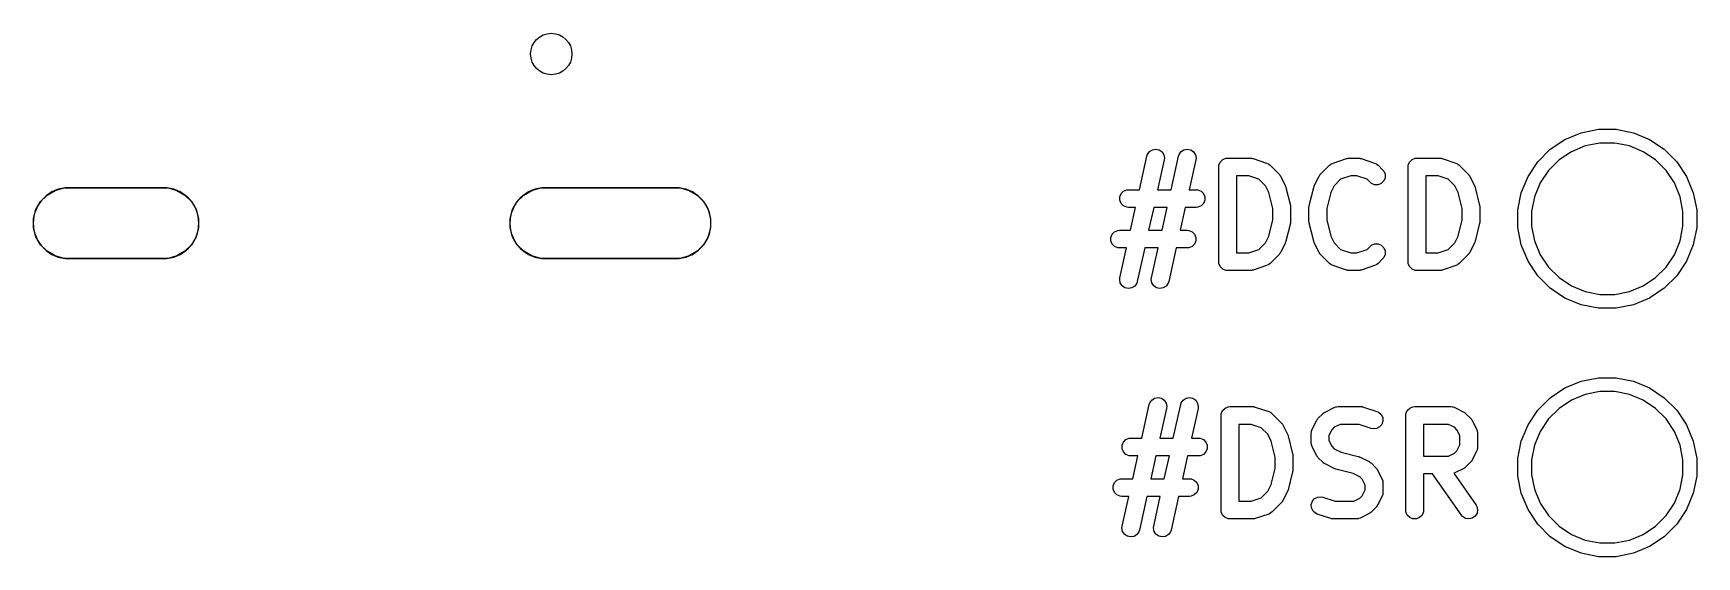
# Model space of a CAD drawing. Extents: x 5.43 to 6.48, y -4.55 to -3.35.
# Drawn here: x 5.429 to 5.983, y -4.231 to -4.056 of the extents above; entities that cross this region are included whole.
import ezdxf

# ---------------------------------------------------------------- set-up
doc = ezdxf.new("R2010")
doc.units = 0
doc.header["$MEASUREMENT"] = 0
doc.layers.add('BLACK', color=7, linetype='CONTINUOUS')

msp = doc.modelspace()

# ---------------------------------------------------------------- linework, layer by layer
at = {"layer": 'BLACK', "linetype": 'CONTINUOUS'}
for p, q in [((5.93377, -4.09498), (5.93865, -4.09172)), ((5.93865, -4.09172), (5.94407, -4.08948)), ((5.94407, -4.08948), (5.94982, -4.08833)), ((5.94982, -4.08833), (5.95569, -4.08833)), ((5.95569, -4.08833), (5.96144, -4.08948)), ((5.96144, -4.08948), (5.96686, -4.09172)), ((5.96686, -4.09172), (5.97174, -4.09498)), ((5.79703, -4.10842), (5.79952, -4.09724)), ((5.79952, -4.09724), (5.7997, -4.09669)), ((5.7997, -4.09669), (5.80036, -4.09574)), ((5.80036, -4.09574), (5.80133, -4.09513)), ((5.80133, -4.09513), (5.80247, -4.09493)), ((5.80247, -4.09493), (5.80359, -4.09518)), ((5.80359, -4.09518), (5.80453, -4.09584)), ((5.80453, -4.09584), (5.80515, -4.09681)), ((5.80515, -4.09681), (5.80535, -4.09794)), ((5.80753, -4.10842), (5.81002, -4.09724)), ((5.81002, -4.09724), (5.8102, -4.09669)), ((5.8102, -4.09669), (5.81086, -4.09574)), ((5.81086, -4.09574), (5.81183, -4.09513)), ((5.81183, -4.09513), (5.81296, -4.09493)), ((5.81296, -4.09493), (5.81409, -4.09518)), ((5.81409, -4.09518), (5.81503, -4.09584)), ((5.81503, -4.09584), (5.81565, -4.09681)), ((5.81565, -4.09681), (5.81585, -4.09794)), ((5.92963, -4.09913), (5.93377, -4.09498)), ((5.94082, -4.09578), (5.93669, -4.09854)), ((5.94541, -4.09388), (5.94082, -4.09578)), ((5.95027, -4.09291), (5.94541, -4.09388)), ((5.95524, -4.09291), (5.95027, -4.09291)), ((5.96011, -4.09388), (5.95524, -4.09291)), ((5.96469, -4.09578), (5.96011, -4.09388)), ((5.96882, -4.09854), (5.96469, -4.09578)), ((5.97174, -4.09498), (5.97589, -4.09913)), ((5.80528, -4.09852), (5.80308, -4.10842)), ((5.80535, -4.09794), (5.80528, -4.09852)), ((5.81578, -4.09852), (5.81358, -4.10842)), ((5.81585, -4.09794), (5.81578, -4.09852)), ((5.82344, -4.10088), (5.8235, -4.1003)), ((5.82344, -4.13237), (5.82344, -4.10088)), ((5.8235, -4.1003), (5.82394, -4.09924)), ((5.82394, -4.09924), (5.82476, -4.09842)), ((5.82476, -4.09842), (5.82582, -4.09798)), ((5.82582, -4.09798), (5.8264, -4.09793)), ((5.8264, -4.09793), (5.8339, -4.09793)), ((5.8339, -4.09793), (5.83419, -4.09795)), ((5.83419, -4.09795), (5.83427, -4.09795)), ((5.83427, -4.09795), (5.83437, -4.09797)), ((5.83437, -4.09797), (5.83447, -4.09798)), ((5.83447, -4.09798), (5.83454, -4.09801)), ((5.83454, -4.09801), (5.83483, -4.09808)), ((5.83483, -4.09808), (5.83933, -4.09958)), ((5.83933, -4.09958), (5.83986, -4.09981)), ((5.83986, -4.09981), (5.83994, -4.09988)), ((5.83994, -4.09988), (5.84004, -4.09992)), ((5.84004, -4.09992), (5.84048, -4.10029)), ((5.84048, -4.10029), (5.84348, -4.10329)), ((5.8573, -4.10329), (5.8603, -4.10029)), ((5.8603, -4.10029), (5.86075, -4.09992)), ((5.86075, -4.09992), (5.86085, -4.09988)), ((5.86085, -4.09988), (5.86093, -4.09981)), ((5.86093, -4.09981), (5.86146, -4.09958)), ((5.86146, -4.09958), (5.86596, -4.09808)), ((5.86596, -4.09808), (5.86624, -4.09801)), ((5.86624, -4.09801), (5.86632, -4.09798)), ((5.86632, -4.09798), (5.86642, -4.09797)), ((5.86642, -4.09797), (5.86652, -4.09795)), ((5.86652, -4.09795), (5.8666, -4.09795)), ((5.8666, -4.09795), (5.86689, -4.09793)), ((5.86689, -4.09793), (5.86989, -4.09793)), ((5.86989, -4.09793), (5.87018, -4.09795)), ((5.87018, -4.09795), (5.87026, -4.09795)), ((5.87026, -4.09795), (5.87036, -4.09797)), ((5.87036, -4.09797), (5.87047, -4.09798)), ((5.87047, -4.09798), (5.87054, -4.09801)), ((5.87054, -4.09801), (5.87082, -4.09808)), ((5.87082, -4.09808), (5.87532, -4.09958)), ((5.87532, -4.09958), (5.87585, -4.09981)), ((5.87585, -4.09981), (5.87593, -4.09988)), ((5.87593, -4.09988), (5.87603, -4.09992)), ((5.87603, -4.09992), (5.87648, -4.10029)), ((5.87648, -4.10029), (5.87798, -4.10179)), ((5.87798, -4.10179), (5.87835, -4.10224)), ((5.87835, -4.10224), (5.87879, -4.1033)), ((5.88644, -4.10088), (5.88649, -4.1003)), ((5.88644, -4.13237), (5.88644, -4.10088)), ((5.88649, -4.1003), (5.88693, -4.09924)), ((5.88693, -4.09924), (5.88775, -4.09842)), ((5.88775, -4.09842), (5.88881, -4.09798)), ((5.88881, -4.09798), (5.88939, -4.09793)), ((5.88939, -4.09793), (5.89689, -4.09793)), ((5.89689, -4.09793), (5.89718, -4.09795)), ((5.89718, -4.09795), (5.89726, -4.09795)), ((5.89726, -4.09795), (5.89736, -4.09797)), ((5.89736, -4.09797), (5.89746, -4.09798)), ((5.89746, -4.09798), (5.89754, -4.09801)), ((5.89754, -4.09801), (5.89782, -4.09808)), ((5.89782, -4.09808), (5.90232, -4.09958)), ((5.90232, -4.09958), (5.90285, -4.09981)), ((5.90285, -4.09981), (5.90293, -4.09988)), ((5.90293, -4.09988), (5.90303, -4.09992)), ((5.90303, -4.09992), (5.90348, -4.10029)), ((5.90348, -4.10029), (5.90647, -4.10329)), ((5.92637, -4.10401), (5.92963, -4.09913)), ((5.93318, -4.10205), (5.93043, -4.10618)), ((5.93669, -4.09854), (5.93318, -4.10205)), ((5.97233, -4.10205), (5.96882, -4.09854)), ((5.97509, -4.10618), (5.97233, -4.10205)), ((5.97589, -4.09913), (5.97914, -4.10401)), ((5.43341, -4.1102), (5.43608, -4.10865)), ((5.43608, -4.10865), (5.43906, -4.10786)), ((5.43906, -4.10786), (5.4406, -4.10776)), ((5.4406, -4.10776), (5.47209, -4.10776)), ((5.47209, -4.10776), (5.4406, -4.10776)), ((5.47209, -4.10776), (5.47364, -4.10786)), ((5.47364, -4.10786), (5.47661, -4.10865)), ((5.47661, -4.10865), (5.47928, -4.1102)), ((5.59207, -4.1102), (5.59474, -4.10865)), ((5.59474, -4.10865), (5.59772, -4.10786)), ((5.59772, -4.10786), (5.59926, -4.10776)), ((5.59926, -4.10776), (5.64257, -4.10776)), ((5.64257, -4.10776), (5.59926, -4.10776)), ((5.64257, -4.10776), (5.64411, -4.10786)), ((5.64411, -4.10786), (5.64709, -4.10865)), ((5.64709, -4.10865), (5.64976, -4.1102)), ((5.79176, -4.10892), (5.79282, -4.10848)), ((5.79282, -4.10848), (5.7934, -4.10842)), ((5.7934, -4.10842), (5.79703, -4.10842)), ((5.80308, -4.10842), (5.80753, -4.10842)), ((5.81358, -4.10842), (5.8159, -4.10842)), ((5.8159, -4.10842), (5.81647, -4.10848)), ((5.81647, -4.10848), (5.81754, -4.10892)), ((5.83342, -4.10383), (5.82935, -4.10383)), ((5.82935, -4.10383), (5.82935, -4.12942)), ((5.8368, -4.10496), (5.83342, -4.10383)), ((5.83897, -4.10713), (5.8368, -4.10496)), ((5.84011, -4.10941), (5.83897, -4.10713)), ((5.84348, -4.10329), (5.84367, -4.10352)), ((5.84367, -4.10352), (5.84373, -4.10357)), ((5.84373, -4.10357), (5.84378, -4.10366)), ((5.84378, -4.10366), (5.84385, -4.10374)), ((5.84385, -4.10374), (5.84388, -4.10381)), ((5.84388, -4.10381), (5.84404, -4.10406)), ((5.84404, -4.10406), (5.84554, -4.10706)), ((5.84554, -4.10706), (5.84555, -4.1071)), ((5.84555, -4.1071), (5.84556, -4.10712)), ((5.84556, -4.10712), (5.84565, -4.10736)), ((5.84565, -4.10736), (5.84574, -4.1076)), ((5.84574, -4.1076), (5.84574, -4.10762)), ((5.84574, -4.10762), (5.84576, -4.10766)), ((5.84576, -4.10766), (5.84726, -4.11366)), ((5.85353, -4.11366), (5.85503, -4.10766)), ((5.85503, -4.10766), (5.85504, -4.10762)), ((5.85504, -4.1076), (5.85514, -4.10736)), ((5.85504, -4.10762), (5.85504, -4.1076)), ((5.85514, -4.10736), (5.85522, -4.10712)), ((5.85522, -4.10712), (5.85524, -4.1071)), ((5.85524, -4.1071), (5.85525, -4.10706)), ((5.85525, -4.10706), (5.85675, -4.10406)), ((5.85675, -4.10406), (5.85691, -4.10381)), ((5.85691, -4.10381), (5.85694, -4.10374)), ((5.85694, -4.10374), (5.857, -4.10366)), ((5.857, -4.10366), (5.85706, -4.10357)), ((5.85706, -4.10357), (5.85712, -4.10352)), ((5.85712, -4.10352), (5.8573, -4.10329)), ((5.86182, -4.10713), (5.86068, -4.10941)), ((5.86399, -4.10496), (5.86182, -4.10713)), ((5.86737, -4.10383), (5.86399, -4.10496)), ((5.86941, -4.10383), (5.86737, -4.10383)), ((5.8728, -4.10496), (5.86941, -4.10383)), ((5.8738, -4.10597), (5.8728, -4.10496)), ((5.87425, -4.10633), (5.8738, -4.10597)), ((5.87531, -4.10677), (5.87425, -4.10633)), ((5.87647, -4.10677), (5.87531, -4.10677)), ((5.87753, -4.10633), (5.87647, -4.10677)), ((5.87835, -4.10552), (5.87753, -4.10633)), ((5.87879, -4.10445), (5.87835, -4.10552)), ((5.87879, -4.1033), (5.87879, -4.10445)), ((5.89641, -4.10383), (5.89234, -4.10383)), ((5.89234, -4.10383), (5.89234, -4.12942)), ((5.89979, -4.10496), (5.89641, -4.10383)), ((5.90196, -4.10713), (5.89979, -4.10496)), ((5.9031, -4.10941), (5.90196, -4.10713)), ((5.90647, -4.10329), (5.90666, -4.10352)), ((5.90666, -4.10352), (5.90672, -4.10357)), ((5.90672, -4.10357), (5.90678, -4.10366)), ((5.90678, -4.10366), (5.90684, -4.10374)), ((5.90684, -4.10374), (5.90687, -4.10381)), ((5.90687, -4.10381), (5.90703, -4.10406)), ((5.90703, -4.10406), (5.90853, -4.10706)), ((5.90853, -4.10706), (5.90854, -4.1071)), ((5.90854, -4.1071), (5.90856, -4.10712)), ((5.90856, -4.10712), (5.90864, -4.10736)), ((5.90864, -4.10736), (5.90873, -4.1076)), ((5.90873, -4.1076), (5.90874, -4.10762)), ((5.90874, -4.10762), (5.90875, -4.10766)), ((5.90875, -4.10766), (5.91025, -4.11366)), ((5.92412, -4.10942), (5.92637, -4.10401)), ((5.93043, -4.10618), (5.92853, -4.11076)), ((5.97698, -4.11076), (5.97509, -4.10618)), ((5.97914, -4.10401), (5.98139, -4.10942)), ((5.42969, -4.11505), (5.43123, -4.11238)), ((5.43123, -4.11238), (5.43341, -4.1102)), ((5.47928, -4.1102), (5.48146, -4.11238)), ((5.48146, -4.11238), (5.48301, -4.11505)), ((5.58835, -4.11505), (5.58989, -4.11238)), ((5.58989, -4.11238), (5.59207, -4.1102)), ((5.64976, -4.1102), (5.65194, -4.11238)), ((5.65194, -4.11238), (5.65348, -4.11505)), ((5.7905, -4.1108), (5.79095, -4.10974)), ((5.7905, -4.11195), (5.7905, -4.1108)), ((5.79095, -4.11302), (5.7905, -4.11195)), ((5.79095, -4.10974), (5.79176, -4.10892)), ((5.79176, -4.11383), (5.79095, -4.11302)), ((5.79282, -4.11427), (5.79176, -4.11383)), ((5.7934, -4.11433), (5.79282, -4.11427)), ((5.79572, -4.11433), (5.7934, -4.11433)), ((5.79403, -4.12192), (5.79572, -4.11433)), ((5.80177, -4.11433), (5.80008, -4.12192)), ((5.80622, -4.11433), (5.80177, -4.11433)), ((5.80453, -4.12192), (5.80622, -4.11433)), ((5.81227, -4.11433), (5.81058, -4.12192)), ((5.8159, -4.11433), (5.81227, -4.11433)), ((5.81647, -4.11427), (5.8159, -4.11433)), ((5.81754, -4.11383), (5.81647, -4.11427)), ((5.81754, -4.10892), (5.81835, -4.10974)), ((5.81835, -4.11302), (5.81754, -4.11383)), ((5.81835, -4.10974), (5.81879, -4.1108)), ((5.81879, -4.11195), (5.81835, -4.11302)), ((5.81879, -4.1108), (5.81879, -4.11195)), ((5.84144, -4.11474), (5.84011, -4.10941)), ((5.84726, -4.11366), (5.84727, -4.11376)), ((5.84727, -4.11376), (5.84729, -4.1138)), ((5.84729, -4.1138), (5.84731, -4.11402)), ((5.84731, -4.11402), (5.84734, -4.11423)), ((5.84734, -4.11423), (5.84734, -4.11428)), ((5.84734, -4.11428), (5.84735, -4.11438)), ((5.85344, -4.11423), (5.85348, -4.11402)), ((5.85345, -4.11428), (5.85344, -4.11423)), ((5.85344, -4.11438), (5.85345, -4.11428)), ((5.85348, -4.11402), (5.8535, -4.1138)), ((5.8535, -4.1138), (5.85351, -4.11376)), ((5.85351, -4.11376), (5.85353, -4.11366)), ((5.86068, -4.10941), (5.85935, -4.11474)), ((5.90443, -4.11474), (5.9031, -4.10941)), ((5.91025, -4.11366), (5.91027, -4.11376)), ((5.91027, -4.11376), (5.91028, -4.1138)), ((5.91028, -4.1138), (5.9103, -4.11402)), ((5.9103, -4.11402), (5.91034, -4.11423)), ((5.91034, -4.11423), (5.91033, -4.11428)), ((5.91033, -4.11428), (5.91034, -4.11438)), ((5.92298, -4.11518), (5.92412, -4.10942)), ((5.92853, -4.11076), (5.92756, -4.11563)), ((5.97795, -4.11563), (5.97698, -4.11076)), ((5.98139, -4.10942), (5.98253, -4.11518)), ((5.42889, -4.11803), (5.42969, -4.11505)), ((5.42889, -4.12111), (5.42889, -4.11803)), ((5.48301, -4.11505), (5.4838, -4.11803)), ((5.4838, -4.11803), (5.4838, -4.12111)), ((5.58755, -4.11803), (5.58835, -4.11505)), ((5.58755, -4.12111), (5.58755, -4.11803)), ((5.65348, -4.11505), (5.65428, -4.11803)), ((5.65428, -4.11803), (5.65428, -4.12111)), ((5.84011, -4.12384), (5.84144, -4.11851)), ((5.84144, -4.11851), (5.84144, -4.11474)), ((5.84726, -4.11959), (5.84576, -4.12559)), ((5.84727, -4.11949), (5.84726, -4.11959)), ((5.84729, -4.11945), (5.84727, -4.11949)), ((5.84731, -4.11923), (5.84729, -4.11945)), ((5.84734, -4.11902), (5.84731, -4.11923)), ((5.84735, -4.11888), (5.84734, -4.11898)), ((5.84734, -4.11898), (5.84734, -4.11902)), ((5.84735, -4.11438), (5.84735, -4.11888)), ((5.85344, -4.11888), (5.85344, -4.11438)), ((5.85345, -4.11898), (5.85344, -4.11888)), ((5.85344, -4.11902), (5.85345, -4.11898)), ((5.85348, -4.11923), (5.85344, -4.11902)), ((5.8535, -4.11945), (5.85348, -4.11923)), ((5.85351, -4.11949), (5.8535, -4.11945)), ((5.85353, -4.11959), (5.85351, -4.11949)), ((5.85503, -4.12559), (5.85353, -4.11959)), ((5.85935, -4.11474), (5.85935, -4.11851)), ((5.85935, -4.11851), (5.86068, -4.12384)), ((5.9031, -4.12384), (5.90443, -4.11851)), ((5.90443, -4.11851), (5.90443, -4.11474)), ((5.91025, -4.11959), (5.90875, -4.12559)), ((5.91027, -4.11949), (5.91025, -4.11959)), ((5.91028, -4.11945), (5.91027, -4.11949)), ((5.9103, -4.11923), (5.91028, -4.11945)), ((5.91034, -4.11902), (5.9103, -4.11923)), ((5.91034, -4.11888), (5.91033, -4.11898)), ((5.91033, -4.11898), (5.91034, -4.11902)), ((5.91034, -4.11438), (5.91034, -4.11888)), ((5.92298, -4.11563), (5.92298, -4.11518)), ((5.92298, -4.12104), (5.92298, -4.11563)), ((5.92756, -4.11563), (5.92756, -4.12059)), ((5.97795, -4.12059), (5.97795, -4.11563)), ((5.98253, -4.11518), (5.98253, -4.12104)), ((5.42969, -4.12409), (5.42889, -4.12111)), ((5.43123, -4.12676), (5.42969, -4.12409)), ((5.48301, -4.12409), (5.48146, -4.12676)), ((5.4838, -4.12111), (5.48301, -4.12409)), ((5.58835, -4.12409), (5.58755, -4.12111)), ((5.58989, -4.12676), (5.58835, -4.12409)), ((5.65348, -4.12409), (5.65194, -4.12676)), ((5.65428, -4.12111), (5.65348, -4.12409)), ((5.78751, -4.1243), (5.78795, -4.12323)), ((5.78751, -4.12545), (5.78751, -4.1243)), ((5.78795, -4.12323), (5.78876, -4.12242)), ((5.78876, -4.12242), (5.78983, -4.12198)), ((5.78983, -4.12198), (5.7904, -4.12192)), ((5.7904, -4.12192), (5.79403, -4.12192)), ((5.80008, -4.12192), (5.80453, -4.12192)), ((5.81058, -4.12192), (5.8129, -4.12192)), ((5.8129, -4.12192), (5.81347, -4.12198)), ((5.81347, -4.12198), (5.81454, -4.12242)), ((5.81454, -4.12242), (5.81535, -4.12323)), ((5.81535, -4.12323), (5.81579, -4.1243)), ((5.81579, -4.1243), (5.81579, -4.12545)), ((5.83897, -4.12613), (5.84011, -4.12384)), ((5.86068, -4.12384), (5.86182, -4.12613)), ((5.90196, -4.12613), (5.9031, -4.12384)), ((5.92412, -4.1268), (5.92298, -4.12104)), ((5.92756, -4.12059), (5.92853, -4.12546)), ((5.97698, -4.12546), (5.97795, -4.12059)), ((5.98253, -4.12104), (5.98139, -4.1268)), ((5.43341, -4.12894), (5.43123, -4.12676)), ((5.43608, -4.13048), (5.43341, -4.12894)), ((5.43906, -4.13128), (5.43608, -4.13048)), ((5.47661, -4.13048), (5.47364, -4.13128)), ((5.47928, -4.12894), (5.47661, -4.13048)), ((5.48146, -4.12676), (5.47928, -4.12894)), ((5.59207, -4.12894), (5.58989, -4.12676)), ((5.59474, -4.13048), (5.59207, -4.12894)), ((5.59772, -4.13128), (5.59474, -4.13048)), ((5.64709, -4.13048), (5.64411, -4.13128)), ((5.64976, -4.12894), (5.64709, -4.13048)), ((5.65194, -4.12676), (5.64976, -4.12894)), ((5.78795, -4.12652), (5.78751, -4.12545)), ((5.78876, -4.12733), (5.78795, -4.12652)), ((5.78983, -4.12777), (5.78876, -4.12733)), ((5.7904, -4.12783), (5.78983, -4.12777)), ((5.79272, -4.12783), (5.7904, -4.12783)), ((5.79052, -4.13773), (5.79272, -4.12783)), ((5.79877, -4.12783), (5.79628, -4.13901)), ((5.80322, -4.12783), (5.79877, -4.12783)), ((5.80102, -4.13773), (5.80322, -4.12783)), ((5.80927, -4.12783), (5.80678, -4.13901)), ((5.8129, -4.12783), (5.80927, -4.12783)), ((5.81347, -4.12777), (5.8129, -4.12783)), ((5.81454, -4.12733), (5.81347, -4.12777)), ((5.81535, -4.12652), (5.81454, -4.12733)), ((5.81579, -4.12545), (5.81535, -4.12652)), ((5.82935, -4.12942), (5.83342, -4.12942)), ((5.83342, -4.12942), (5.8368, -4.12829)), ((5.8368, -4.12829), (5.83897, -4.12613)), ((5.84348, -4.12996), (5.84048, -4.13296)), ((5.84367, -4.12974), (5.84348, -4.12996)), ((5.84373, -4.12968), (5.84367, -4.12974)), ((5.84378, -4.1296), (5.84373, -4.12968)), ((5.84385, -4.12951), (5.84378, -4.1296)), ((5.84388, -4.12944), (5.84385, -4.12951)), ((5.84404, -4.12919), (5.84388, -4.12944)), ((5.84554, -4.1262), (5.84404, -4.12919)), ((5.84555, -4.12615), (5.84554, -4.1262)), ((5.84556, -4.12614), (5.84555, -4.12615)), ((5.84565, -4.12589), (5.84556, -4.12614)), ((5.84574, -4.12565), (5.84565, -4.12589)), ((5.84576, -4.12559), (5.84574, -4.12563)), ((5.84574, -4.12563), (5.84574, -4.12565)), ((5.85504, -4.12563), (5.85503, -4.12559)), ((5.85504, -4.12565), (5.85504, -4.12563)), ((5.85514, -4.12589), (5.85504, -4.12565)), ((5.85522, -4.12614), (5.85514, -4.12589)), ((5.85524, -4.12615), (5.85522, -4.12614)), ((5.85525, -4.1262), (5.85524, -4.12615)), ((5.85675, -4.12919), (5.85525, -4.1262)), ((5.85691, -4.12944), (5.85675, -4.12919)), ((5.85694, -4.12951), (5.85691, -4.12944)), ((5.857, -4.1296), (5.85694, -4.12951)), ((5.85706, -4.12968), (5.857, -4.1296)), ((5.85712, -4.12974), (5.85706, -4.12968)), ((5.8573, -4.12996), (5.85712, -4.12974)), ((5.8603, -4.13296), (5.8573, -4.12996)), ((5.86182, -4.12613), (5.86399, -4.12829)), ((5.86399, -4.12829), (5.86737, -4.12942)), ((5.86737, -4.12942), (5.86941, -4.12942)), ((5.86941, -4.12942), (5.8728, -4.12829)), ((5.8728, -4.12829), (5.8738, -4.12729)), ((5.8738, -4.12729), (5.87425, -4.12692)), ((5.87425, -4.12692), (5.87531, -4.12648)), ((5.87531, -4.12648), (5.87647, -4.12648)), ((5.87647, -4.12648), (5.87753, -4.12692)), ((5.87753, -4.12692), (5.87835, -4.12773)), ((5.87835, -4.12773), (5.87879, -4.1288)), ((5.87879, -4.12995), (5.87835, -4.13101)), ((5.87879, -4.1288), (5.87879, -4.12995)), ((5.89234, -4.12942), (5.89641, -4.12942)), ((5.89641, -4.12942), (5.89979, -4.12829)), ((5.89979, -4.12829), (5.90196, -4.12613)), ((5.90647, -4.12996), (5.90348, -4.13296)), ((5.90666, -4.12974), (5.90647, -4.12996)), ((5.90672, -4.12968), (5.90666, -4.12974)), ((5.90678, -4.1296), (5.90672, -4.12968)), ((5.90684, -4.12951), (5.90678, -4.1296)), ((5.90687, -4.12944), (5.90684, -4.12951)), ((5.90703, -4.12919), (5.90687, -4.12944)), ((5.90853, -4.1262), (5.90703, -4.12919)), ((5.90854, -4.12615), (5.90853, -4.1262)), ((5.90856, -4.12614), (5.90854, -4.12615)), ((5.90864, -4.12589), (5.90856, -4.12614)), ((5.90873, -4.12565), (5.90864, -4.12589)), ((5.90874, -4.12563), (5.90873, -4.12565)), ((5.90875, -4.12559), (5.90874, -4.12563)), ((5.92637, -4.13222), (5.92412, -4.1268)), ((5.92853, -4.12546), (5.93043, -4.13005)), ((5.93043, -4.13005), (5.93318, -4.13417)), ((5.97233, -4.13417), (5.97509, -4.13005)), ((5.97509, -4.13005), (5.97698, -4.12546)), ((5.98139, -4.1268), (5.97914, -4.13222)), ((5.4406, -4.13138), (5.43906, -4.13128)), ((5.47209, -4.13138), (5.4406, -4.13138)), ((5.4406, -4.13138), (5.47209, -4.13138)), ((5.47364, -4.13128), (5.47209, -4.13138)), ((5.59926, -4.13138), (5.59772, -4.13128)), ((5.64257, -4.13138), (5.59926, -4.13138)), ((5.59926, -4.13138), (5.64257, -4.13138)), ((5.64411, -4.13128), (5.64257, -4.13138)), ((5.8235, -4.13295), (5.82344, -4.13237)), ((5.82394, -4.13401), (5.8235, -4.13295)), ((5.82476, -4.13483), (5.82394, -4.13401)), ((5.82582, -4.13527), (5.82476, -4.13483)), ((5.8264, -4.13533), (5.82582, -4.13527)), ((5.8339, -4.13533), (5.8264, -4.13533)), ((5.83419, -4.1353), (5.8339, -4.13533)), ((5.83427, -4.1353), (5.83419, -4.1353)), ((5.83437, -4.13528), (5.83427, -4.1353)), ((5.83447, -4.13527), (5.83437, -4.13528)), ((5.83454, -4.13524), (5.83447, -4.13527)), ((5.83483, -4.13518), (5.83454, -4.13524)), ((5.83933, -4.13368), (5.83483, -4.13518)), ((5.83986, -4.13344), (5.83933, -4.13368)), ((5.83994, -4.13337), (5.83986, -4.13344)), ((5.84004, -4.13333), (5.83994, -4.13337)), ((5.84048, -4.13296), (5.84004, -4.13333)), ((5.86075, -4.13333), (5.8603, -4.13296)), ((5.86085, -4.13337), (5.86075, -4.13333)), ((5.86093, -4.13344), (5.86085, -4.13337)), ((5.86146, -4.13368), (5.86093, -4.13344)), ((5.86596, -4.13518), (5.86146, -4.13368)), ((5.86624, -4.13524), (5.86596, -4.13518)), ((5.86632, -4.13527), (5.86624, -4.13524)), ((5.86642, -4.13528), (5.86632, -4.13527)), ((5.86652, -4.1353), (5.86642, -4.13528)), ((5.8666, -4.1353), (5.86652, -4.1353)), ((5.86689, -4.13533), (5.8666, -4.1353)), ((5.86989, -4.13533), (5.86689, -4.13533)), ((5.87018, -4.1353), (5.86989, -4.13533)), ((5.87026, -4.1353), (5.87018, -4.1353)), ((5.87036, -4.13528), (5.87026, -4.1353)), ((5.87047, -4.13527), (5.87036, -4.13528)), ((5.87054, -4.13524), (5.87047, -4.13527)), ((5.87082, -4.13518), (5.87054, -4.13524)), ((5.87532, -4.13368), (5.87082, -4.13518)), ((5.87585, -4.13344), (5.87532, -4.13368)), ((5.87593, -4.13337), (5.87585, -4.13344)), ((5.87603, -4.13333), (5.87593, -4.13337)), ((5.87648, -4.13296), (5.87603, -4.13333)), ((5.87798, -4.13146), (5.87648, -4.13296)), ((5.87835, -4.13101), (5.87798, -4.13146)), ((5.88649, -4.13295), (5.88644, -4.13237)), ((5.88693, -4.13401), (5.88649, -4.13295)), ((5.88775, -4.13483), (5.88693, -4.13401)), ((5.88881, -4.13527), (5.88775, -4.13483)), ((5.88939, -4.13533), (5.88881, -4.13527)), ((5.89689, -4.13533), (5.88939, -4.13533)), ((5.89718, -4.1353), (5.89689, -4.13533)), ((5.89726, -4.1353), (5.89718, -4.1353)), ((5.89736, -4.13528), (5.89726, -4.1353)), ((5.89746, -4.13527), (5.89736, -4.13528)), ((5.89754, -4.13524), (5.89746, -4.13527)), ((5.89782, -4.13518), (5.89754, -4.13524)), ((5.90232, -4.13368), (5.89782, -4.13518)), ((5.90285, -4.13344), (5.90232, -4.13368)), ((5.90293, -4.13337), (5.90285, -4.13344)), ((5.90303, -4.13333), (5.90293, -4.13337)), ((5.90348, -4.13296), (5.90303, -4.13333)), ((5.92963, -4.13709), (5.92637, -4.13222)), ((5.93318, -4.13417), (5.93669, -4.13768)), ((5.96882, -4.13768), (5.97233, -4.13417)), ((5.97914, -4.13222), (5.97589, -4.13709)), ((5.79045, -4.13831), (5.79052, -4.13773)), ((5.79065, -4.13944), (5.79045, -4.13831)), ((5.79127, -4.14041), (5.79065, -4.13944)), ((5.79221, -4.14108), (5.79127, -4.14041)), ((5.79333, -4.14133), (5.79221, -4.14108)), ((5.79447, -4.14113), (5.79333, -4.14133)), ((5.79544, -4.14051), (5.79447, -4.14113)), ((5.7961, -4.13956), (5.79544, -4.14051)), ((5.79628, -4.13901), (5.7961, -4.13956)), ((5.80095, -4.13831), (5.80102, -4.13773)), ((5.80115, -4.13944), (5.80095, -4.13831)), ((5.80177, -4.14041), (5.80115, -4.13944)), ((5.80271, -4.14108), (5.80177, -4.14041)), ((5.80383, -4.14133), (5.80271, -4.14108)), ((5.80497, -4.14113), (5.80383, -4.14133)), ((5.80594, -4.14051), (5.80497, -4.14113)), ((5.8066, -4.13956), (5.80594, -4.14051)), ((5.80678, -4.13901), (5.8066, -4.13956)), ((5.93377, -4.14124), (5.92963, -4.13709)), ((5.93865, -4.1445), (5.93377, -4.14124)), ((5.93669, -4.13768), (5.94082, -4.14044)), ((5.94082, -4.14044), (5.94541, -4.14234)), ((5.96011, -4.14234), (5.96469, -4.14044)), ((5.96469, -4.14044), (5.96882, -4.13768)), ((5.97174, -4.14124), (5.96686, -4.1445)), ((5.97589, -4.13709), (5.97174, -4.14124)), ((5.94407, -4.14674), (5.93865, -4.1445)), ((5.94982, -4.14789), (5.94407, -4.14674)), ((5.94541, -4.14234), (5.95027, -4.14331)), ((5.95027, -4.14331), (5.95524, -4.14331)), ((5.95524, -4.14331), (5.96011, -4.14234)), ((5.96144, -4.14674), (5.95569, -4.14789)), ((5.96686, -4.1445), (5.96144, -4.14674)), ((5.95569, -4.14789), (5.94982, -4.14789)), ((5.93377, -4.17766), (5.93865, -4.1744)), ((5.93865, -4.1744), (5.94407, -4.17215)), ((5.94407, -4.17215), (5.94982, -4.17101)), ((5.94982, -4.17101), (5.95569, -4.17101)), ((5.95569, -4.17101), (5.96144, -4.17215)), ((5.96144, -4.17215), (5.96686, -4.1744)), ((5.96686, -4.1744), (5.97174, -4.17766)), ((5.79778, -4.1911), (5.80027, -4.17991)), ((5.80027, -4.17991), (5.80045, -4.17936)), ((5.80045, -4.17936), (5.80111, -4.17842)), ((5.80111, -4.17842), (5.80208, -4.1778)), ((5.80208, -4.1778), (5.80322, -4.1776)), ((5.80322, -4.1776), (5.80434, -4.17785)), ((5.80434, -4.17785), (5.80528, -4.17851)), ((5.80528, -4.17851), (5.8059, -4.17949)), ((5.8059, -4.17949), (5.8061, -4.18062)), ((5.8061, -4.18062), (5.80603, -4.1812)), ((5.80828, -4.1911), (5.81077, -4.17991)), ((5.81077, -4.17991), (5.81095, -4.17936)), ((5.81095, -4.17936), (5.81161, -4.17842)), ((5.81161, -4.17842), (5.81258, -4.1778)), ((5.81258, -4.1778), (5.81371, -4.1776)), ((5.81371, -4.1776), (5.81484, -4.17785)), ((5.81484, -4.17785), (5.81578, -4.17851)), ((5.81578, -4.17851), (5.8164, -4.17949)), ((5.8164, -4.17949), (5.8166, -4.18062)), ((5.8166, -4.18062), (5.81653, -4.1812)), ((5.82551, -4.1811), (5.82657, -4.18066)), ((5.82657, -4.18066), (5.82715, -4.1806)), ((5.82715, -4.1806), (5.83465, -4.1806)), ((5.83465, -4.1806), (5.83494, -4.18063)), ((5.83494, -4.18063), (5.83501, -4.18063)), ((5.83501, -4.18063), (5.83512, -4.18065)), ((5.83512, -4.18065), (5.83522, -4.18066)), ((5.83522, -4.18066), (5.83529, -4.18069)), ((5.83529, -4.18069), (5.83558, -4.18075)), ((5.83558, -4.18075), (5.84008, -4.18225)), ((5.86182, -4.18091), (5.86236, -4.18071)), ((5.86236, -4.18071), (5.86247, -4.1807)), ((5.86247, -4.1807), (5.86257, -4.18066)), ((5.86257, -4.18066), (5.86314, -4.1806)), ((5.86314, -4.1806), (5.87064, -4.1806)), ((5.87064, -4.1806), (5.87093, -4.18063)), ((5.87093, -4.18063), (5.87101, -4.18063)), ((5.87101, -4.18063), (5.87111, -4.18065)), ((5.87111, -4.18065), (5.87122, -4.18066)), ((5.87122, -4.18066), (5.87129, -4.18069)), ((5.87129, -4.18069), (5.87157, -4.18075)), ((5.87157, -4.18075), (5.87607, -4.18225)), ((5.887, -4.1811), (5.88806, -4.18066)), ((5.88806, -4.18066), (5.88864, -4.1806)), ((5.88864, -4.1806), (5.90064, -4.1806)), ((5.90064, -4.1806), (5.90121, -4.18066)), ((5.90121, -4.18066), (5.90131, -4.1807)), ((5.90131, -4.1807), (5.90142, -4.18071)), ((5.90142, -4.18071), (5.90196, -4.18091)), ((5.92963, -4.18181), (5.93377, -4.17766)), ((5.94082, -4.17846), (5.93669, -4.18122)), ((5.94541, -4.17656), (5.94082, -4.17846)), ((5.95027, -4.17559), (5.94541, -4.17656)), ((5.95524, -4.17559), (5.95027, -4.17559)), ((5.96011, -4.17656), (5.95524, -4.17559)), ((5.96469, -4.17846), (5.96011, -4.17656)), ((5.96882, -4.18122), (5.96469, -4.17846)), ((5.97174, -4.17766), (5.97589, -4.18181)), ((5.80603, -4.1812), (5.80383, -4.1911)), ((5.81653, -4.1812), (5.81433, -4.1911)), ((5.82419, -4.18355), (5.82425, -4.18298)), ((5.82419, -4.21505), (5.82419, -4.18355)), ((5.82425, -4.18298), (5.82469, -4.18191)), ((5.82469, -4.18191), (5.82551, -4.1811)), ((5.84008, -4.18225), (5.84061, -4.18249)), ((5.84061, -4.18249), (5.84069, -4.18256)), ((5.84069, -4.18256), (5.84079, -4.1826)), ((5.84079, -4.1826), (5.84123, -4.18297)), ((5.84123, -4.18297), (5.84423, -4.18597)), ((5.84423, -4.18597), (5.84442, -4.18619)), ((5.84442, -4.18619), (5.84448, -4.18624)), ((5.84448, -4.18624), (5.84453, -4.18633)), ((5.8545, -4.18823), (5.856, -4.18523)), ((5.856, -4.18523), (5.85616, -4.18499)), ((5.85616, -4.18499), (5.85619, -4.18491)), ((5.85619, -4.18491), (5.85625, -4.18483)), ((5.85625, -4.18483), (5.85631, -4.18474)), ((5.85631, -4.18474), (5.85637, -4.18469)), ((5.85637, -4.18469), (5.85655, -4.18447)), ((5.85655, -4.18447), (5.85805, -4.18297)), ((5.85805, -4.18297), (5.85828, -4.18278)), ((5.85828, -4.18278), (5.85833, -4.18272)), ((5.85833, -4.18272), (5.85842, -4.18267)), ((5.85842, -4.18267), (5.8585, -4.1826)), ((5.8585, -4.1826), (5.85857, -4.18257)), ((5.85857, -4.18257), (5.85882, -4.18241)), ((5.85882, -4.18241), (5.86182, -4.18091)), ((5.87607, -4.18225), (5.8766, -4.18249)), ((5.8766, -4.18249), (5.87747, -4.18324)), ((5.87747, -4.18324), (5.87799, -4.18427)), ((5.87807, -4.18542), (5.87771, -4.18652)), ((5.87799, -4.18427), (5.87807, -4.18542)), ((5.88569, -4.18355), (5.88574, -4.18298)), ((5.88569, -4.21505), (5.88569, -4.18355)), ((5.88574, -4.18298), (5.88618, -4.18191)), ((5.88618, -4.18191), (5.887, -4.1811)), ((5.90196, -4.18091), (5.90496, -4.18241)), ((5.90496, -4.18241), (5.90521, -4.18257)), ((5.90521, -4.18257), (5.90528, -4.1826)), ((5.90528, -4.1826), (5.90536, -4.18267)), ((5.90536, -4.18267), (5.90545, -4.18272)), ((5.90545, -4.18272), (5.9055, -4.18278)), ((5.9055, -4.18278), (5.90572, -4.18297)), ((5.90572, -4.18297), (5.90722, -4.18447)), ((5.90722, -4.18447), (5.90741, -4.18469)), ((5.90741, -4.18469), (5.90747, -4.18474)), ((5.90747, -4.18474), (5.90753, -4.18483)), ((5.90753, -4.18483), (5.90759, -4.18491)), ((5.90759, -4.18491), (5.90762, -4.18499)), ((5.90762, -4.18499), (5.90778, -4.18523)), ((5.90778, -4.18523), (5.90928, -4.18823)), ((5.92637, -4.18668), (5.92963, -4.18181)), ((5.93318, -4.18473), (5.93043, -4.18885)), ((5.93669, -4.18122), (5.93318, -4.18473)), ((5.97233, -4.18473), (5.96882, -4.18122)), ((5.97509, -4.18885), (5.97233, -4.18473)), ((5.97589, -4.18181), (5.97914, -4.18668)), ((5.7917, -4.19241), (5.79251, -4.1916)), ((5.79251, -4.1916), (5.79357, -4.19116)), ((5.79357, -4.19116), (5.79415, -4.1911)), ((5.79415, -4.1911), (5.79778, -4.1911)), ((5.80383, -4.1911), (5.80828, -4.1911)), ((5.81433, -4.1911), (5.81665, -4.1911)), ((5.81665, -4.1911), (5.81722, -4.19116)), ((5.81722, -4.19116), (5.81829, -4.1916)), ((5.81829, -4.1916), (5.8191, -4.19241)), ((5.83417, -4.18651), (5.8301, -4.18651)), ((5.8301, -4.18651), (5.8301, -4.2121)), ((5.83755, -4.18764), (5.83417, -4.18651)), ((5.83972, -4.1898), (5.83755, -4.18764)), ((5.84086, -4.19208), (5.83972, -4.1898)), ((5.84453, -4.18633), (5.8446, -4.18641)), ((5.8446, -4.18641), (5.84463, -4.18649)), ((5.84463, -4.18649), (5.84479, -4.18673)), ((5.84479, -4.18673), (5.84629, -4.18973)), ((5.84629, -4.18973), (5.8463, -4.18978)), ((5.8463, -4.18978), (5.84631, -4.18979)), ((5.84631, -4.18979), (5.8464, -4.19003)), ((5.8464, -4.19003), (5.84649, -4.19027)), ((5.84649, -4.19027), (5.84649, -4.1903)), ((5.84649, -4.1903), (5.84651, -4.19034)), ((5.84651, -4.19034), (5.84801, -4.19634)), ((5.85419, -4.18955), (5.85425, -4.18898)), ((5.85419, -4.19255), (5.85419, -4.18955)), ((5.85425, -4.18898), (5.85429, -4.18888)), ((5.85429, -4.18877), (5.8545, -4.18823)), ((5.85429, -4.18888), (5.85429, -4.18877)), ((5.86107, -4.1883), (5.8601, -4.19025)), ((5.8601, -4.19025), (5.8601, -4.19186)), ((5.86189, -4.18748), (5.86107, -4.1883)), ((5.86384, -4.18651), (5.86189, -4.18748)), ((5.87016, -4.18651), (5.86384, -4.18651)), ((5.87421, -4.18786), (5.87016, -4.18651)), ((5.87477, -4.18798), (5.87421, -4.18786)), ((5.87592, -4.1879), (5.87477, -4.18798)), ((5.87695, -4.18739), (5.87592, -4.1879)), ((5.87771, -4.18652), (5.87695, -4.18739)), ((5.89994, -4.18651), (5.89159, -4.18651)), ((5.89159, -4.18651), (5.89159, -4.1971)), ((5.90189, -4.18748), (5.89994, -4.18651)), ((5.90271, -4.1883), (5.90189, -4.18748)), ((5.90368, -4.19025), (5.90271, -4.1883)), ((5.90368, -4.19336), (5.90368, -4.19025)), ((5.90928, -4.18823), (5.90948, -4.18877)), ((5.90948, -4.18877), (5.90949, -4.18888)), ((5.90949, -4.18888), (5.90953, -4.18898)), ((5.90953, -4.18898), (5.90959, -4.18955)), ((5.90959, -4.18955), (5.90959, -4.19405)), ((5.92412, -4.1921), (5.92637, -4.18668)), ((5.93043, -4.18885), (5.92853, -4.19344)), ((5.97698, -4.19344), (5.97509, -4.18885)), ((5.97914, -4.18668), (5.98139, -4.1921)), ((5.79125, -4.19348), (5.7917, -4.19241)), ((5.79125, -4.19463), (5.79125, -4.19348)), ((5.7917, -4.19569), (5.79125, -4.19463)), ((5.79251, -4.19651), (5.7917, -4.19569)), ((5.79357, -4.19695), (5.79251, -4.19651)), ((5.79415, -4.19701), (5.79357, -4.19695)), ((5.79647, -4.19701), (5.79415, -4.19701)), ((5.79478, -4.2046), (5.79647, -4.19701)), ((5.80252, -4.19701), (5.80083, -4.2046)), ((5.80697, -4.19701), (5.80252, -4.19701)), ((5.80528, -4.2046), (5.80697, -4.19701)), ((5.81302, -4.19701), (5.81133, -4.2046)), ((5.81665, -4.19701), (5.81302, -4.19701)), ((5.81722, -4.19695), (5.81665, -4.19701)), ((5.81829, -4.19651), (5.81722, -4.19695)), ((5.8191, -4.19569), (5.81829, -4.19651)), ((5.8191, -4.19241), (5.81954, -4.19348)), ((5.81954, -4.19463), (5.8191, -4.19569)), ((5.81954, -4.19348), (5.81954, -4.19463)), ((5.84219, -4.19742), (5.84086, -4.19208)), ((5.84801, -4.19634), (5.84802, -4.19644)), ((5.84802, -4.19644), (5.84804, -4.19648)), ((5.84804, -4.19648), (5.84806, -4.19669)), ((5.84806, -4.19669), (5.84809, -4.19691)), ((5.84809, -4.19691), (5.84809, -4.19695)), ((5.84809, -4.19695), (5.8481, -4.19705)), ((5.8481, -4.19705), (5.8481, -4.20155)), ((5.85425, -4.19313), (5.85419, -4.19255)), ((5.85429, -4.19323), (5.85425, -4.19313)), ((5.85429, -4.19333), (5.85429, -4.19323)), ((5.8545, -4.19387), (5.85429, -4.19333)), ((5.856, -4.19687), (5.8545, -4.19387)), ((5.85616, -4.19712), (5.856, -4.19687)), ((5.85619, -4.19719), (5.85616, -4.19712)), ((5.85625, -4.19728), (5.85619, -4.19719)), ((5.85631, -4.19736), (5.85625, -4.19728)), ((5.85637, -4.19741), (5.85631, -4.19736)), ((5.8601, -4.19186), (5.86107, -4.1938)), ((5.86107, -4.1938), (5.86189, -4.19463)), ((5.86189, -4.19463), (5.86417, -4.19577)), ((5.86417, -4.19577), (5.86986, -4.19719)), ((5.86986, -4.19719), (5.8699, -4.1972)), ((5.8699, -4.1972), (5.86992, -4.1972)), ((5.86992, -4.1972), (5.87016, -4.1973)), ((5.87016, -4.1973), (5.8704, -4.19738)), ((5.8704, -4.19738), (5.87042, -4.1974)), ((5.89159, -4.1971), (5.89994, -4.1971)), ((5.89994, -4.1971), (5.90189, -4.19613)), ((5.90189, -4.19613), (5.90271, -4.1953)), ((5.90271, -4.1953), (5.90368, -4.19336)), ((5.90928, -4.19537), (5.90778, -4.19837)), ((5.90948, -4.19483), (5.90928, -4.19537)), ((5.90949, -4.19473), (5.90948, -4.19483)), ((5.90953, -4.19463), (5.90949, -4.19473)), ((5.90959, -4.19405), (5.90953, -4.19463)), ((5.92298, -4.19785), (5.92412, -4.1921)), ((5.92853, -4.19344), (5.92756, -4.19831)), ((5.97795, -4.19831), (5.97698, -4.19344)), ((5.98139, -4.1921), (5.98253, -4.19785)), ((5.84086, -4.20652), (5.84219, -4.20119)), ((5.84219, -4.20119), (5.84219, -4.19742)), ((5.84801, -4.20227), (5.84651, -4.20827)), ((5.84802, -4.20217), (5.84801, -4.20227)), ((5.84804, -4.20213), (5.84802, -4.20217)), ((5.84806, -4.20191), (5.84804, -4.20213)), ((5.84809, -4.2017), (5.84806, -4.20191)), ((5.8481, -4.20155), (5.84809, -4.20165)), ((5.84809, -4.20165), (5.84809, -4.2017)), ((5.85655, -4.19764), (5.85637, -4.19741)), ((5.85805, -4.19914), (5.85655, -4.19764)), ((5.85828, -4.19933), (5.85805, -4.19914)), ((5.85833, -4.19939), (5.85828, -4.19933)), ((5.85842, -4.19944), (5.85833, -4.19939)), ((5.8585, -4.19951), (5.85842, -4.19944)), ((5.85857, -4.19954), (5.8585, -4.19951)), ((5.85882, -4.19969), (5.85857, -4.19954)), ((5.86182, -4.20119), (5.85882, -4.19969)), ((5.86186, -4.20121), (5.86182, -4.20119)), ((5.86188, -4.20122), (5.86186, -4.20121)), ((5.86212, -4.20131), (5.86188, -4.20122)), ((5.86236, -4.2014), (5.86212, -4.20131)), ((5.86238, -4.2014), (5.86236, -4.2014)), ((5.86243, -4.20142), (5.86238, -4.2014)), ((5.86811, -4.20284), (5.86243, -4.20142)), ((5.87039, -4.20398), (5.86811, -4.20284)), ((5.87042, -4.1974), (5.87046, -4.19741)), ((5.87046, -4.19741), (5.87346, -4.19891)), ((5.87346, -4.19891), (5.87371, -4.19907)), ((5.87371, -4.19907), (5.87378, -4.1991)), ((5.87378, -4.1991), (5.87386, -4.19916)), ((5.87386, -4.19916), (5.87395, -4.19922)), ((5.87395, -4.19922), (5.874, -4.19928)), ((5.874, -4.19928), (5.87423, -4.19946)), ((5.87423, -4.19946), (5.87573, -4.20096)), ((5.87573, -4.20096), (5.87591, -4.20119)), ((5.87591, -4.20119), (5.87597, -4.20124)), ((5.87597, -4.20124), (5.87603, -4.20133)), ((5.87603, -4.20133), (5.8761, -4.20141)), ((5.8761, -4.20141), (5.87613, -4.20148)), ((5.87613, -4.20148), (5.87628, -4.20173)), ((5.87628, -4.20173), (5.87778, -4.20473)), ((5.90196, -4.20269), (5.90167, -4.2028)), ((5.90167, -4.2028), (5.90906, -4.21336)), ((5.90496, -4.20119), (5.90196, -4.20269)), ((5.90521, -4.20104), (5.90496, -4.20119)), ((5.90528, -4.20101), (5.90521, -4.20104)), ((5.90536, -4.20094), (5.90528, -4.20101)), ((5.90545, -4.20089), (5.90536, -4.20094)), ((5.9055, -4.20083), (5.90545, -4.20089)), ((5.90572, -4.20064), (5.9055, -4.20083)), ((5.90722, -4.19914), (5.90572, -4.20064)), ((5.90741, -4.19891), (5.90722, -4.19914)), ((5.90747, -4.19886), (5.90741, -4.19891)), ((5.90753, -4.19877), (5.90747, -4.19886)), ((5.90759, -4.19869), (5.90753, -4.19877)), ((5.90762, -4.19862), (5.90759, -4.19869)), ((5.90778, -4.19837), (5.90762, -4.19862)), ((5.92298, -4.19831), (5.92298, -4.19785)), ((5.92298, -4.20372), (5.92298, -4.19831)), ((5.92756, -4.19831), (5.92756, -4.20327)), ((5.97795, -4.20327), (5.97795, -4.19831)), ((5.98253, -4.19785), (5.98253, -4.20372)), ((5.78826, -4.20698), (5.7887, -4.20591)), ((5.78826, -4.20813), (5.78826, -4.20698)), ((5.7887, -4.20919), (5.78826, -4.20813)), ((5.7887, -4.20591), (5.78951, -4.2051)), ((5.78951, -4.2051), (5.79058, -4.20466)), ((5.79058, -4.20466), (5.79115, -4.2046)), ((5.79115, -4.2046), (5.79478, -4.2046)), ((5.80083, -4.2046), (5.80528, -4.2046)), ((5.81133, -4.2046), (5.81365, -4.2046)), ((5.81365, -4.2046), (5.81422, -4.20466)), ((5.81422, -4.20466), (5.81529, -4.2051)), ((5.81529, -4.2051), (5.8161, -4.20591)), ((5.8161, -4.20591), (5.81654, -4.20698)), ((5.81654, -4.20813), (5.8161, -4.20919)), ((5.81654, -4.20698), (5.81654, -4.20813)), ((5.83972, -4.2088), (5.84086, -4.20652)), ((5.84649, -4.20833), (5.8464, -4.20857)), ((5.84651, -4.20827), (5.84649, -4.20831)), ((5.84649, -4.20831), (5.84649, -4.20833)), ((5.87121, -4.2048), (5.87039, -4.20398)), ((5.87219, -4.20675), (5.87121, -4.2048)), ((5.87121, -4.2103), (5.87219, -4.20835)), ((5.87219, -4.20835), (5.87219, -4.20675)), ((5.87778, -4.20473), (5.87799, -4.20527)), ((5.87799, -4.20527), (5.878, -4.20538)), ((5.878, -4.20538), (5.87804, -4.20548)), ((5.87804, -4.20548), (5.87809, -4.20605)), ((5.87809, -4.20605), (5.87809, -4.20905)), ((5.8946, -4.20301), (5.89159, -4.20301)), ((5.89159, -4.20301), (5.89159, -4.21505)), ((5.90422, -4.21674), (5.8946, -4.20301)), ((5.92412, -4.20947), (5.92298, -4.20372)), ((5.92756, -4.20327), (5.92853, -4.20814)), ((5.92853, -4.20814), (5.93043, -4.21272)), ((5.97509, -4.21272), (5.97698, -4.20814)), ((5.97698, -4.20814), (5.97795, -4.20327)), ((5.98253, -4.20372), (5.98139, -4.20947)), ((5.78951, -4.21001), (5.7887, -4.20919)), ((5.79058, -4.21045), (5.78951, -4.21001)), ((5.79115, -4.2105), (5.79058, -4.21045)), ((5.79347, -4.2105), (5.79115, -4.2105)), ((5.79127, -4.22041), (5.79347, -4.2105)), ((5.79952, -4.2105), (5.79703, -4.22169)), ((5.80397, -4.2105), (5.79952, -4.2105)), ((5.80177, -4.22041), (5.80397, -4.2105)), ((5.81002, -4.2105), (5.80753, -4.22169)), ((5.81365, -4.2105), (5.81002, -4.2105)), ((5.81422, -4.21045), (5.81365, -4.2105)), ((5.81529, -4.21001), (5.81422, -4.21045)), ((5.8161, -4.20919), (5.81529, -4.21001)), ((5.8301, -4.2121), (5.83417, -4.2121)), ((5.83417, -4.2121), (5.83755, -4.21097)), ((5.83755, -4.21097), (5.83972, -4.2088)), ((5.84423, -4.21264), (5.84123, -4.21564)), ((5.84442, -4.21241), (5.84423, -4.21264)), ((5.84448, -4.21236), (5.84442, -4.21241)), ((5.84453, -4.21227), (5.84448, -4.21236)), ((5.8446, -4.21219), (5.84453, -4.21227)), ((5.84463, -4.21212), (5.8446, -4.21219)), ((5.84479, -4.21187), (5.84463, -4.21212)), ((5.84629, -4.20887), (5.84479, -4.21187)), ((5.8463, -4.20883), (5.84629, -4.20887)), ((5.84631, -4.20881), (5.8463, -4.20883)), ((5.8464, -4.20857), (5.84631, -4.20881)), ((5.85421, -4.21318), (5.85458, -4.21209)), ((5.85429, -4.21433), (5.85421, -4.21318)), ((5.85458, -4.21209), (5.85533, -4.21122)), ((5.85533, -4.21122), (5.85636, -4.2107)), ((5.85636, -4.2107), (5.85751, -4.21062)), ((5.85751, -4.21062), (5.85808, -4.21075)), ((5.85808, -4.21075), (5.86212, -4.2121)), ((5.86212, -4.2121), (5.86844, -4.2121)), ((5.86844, -4.2121), (5.87039, -4.21112)), ((5.87039, -4.21112), (5.87121, -4.2103)), ((5.87591, -4.21391), (5.87573, -4.21414)), ((5.87597, -4.21386), (5.87591, -4.21391)), ((5.87603, -4.21377), (5.87597, -4.21386)), ((5.8761, -4.21369), (5.87603, -4.21377)), ((5.87613, -4.21362), (5.8761, -4.21369)), ((5.87628, -4.21337), (5.87613, -4.21362)), ((5.87778, -4.21037), (5.87628, -4.21337)), ((5.87799, -4.20983), (5.87778, -4.21037)), ((5.878, -4.20973), (5.87799, -4.20983)), ((5.87804, -4.20963), (5.878, -4.20973)), ((5.87809, -4.20905), (5.87804, -4.20963)), ((5.90906, -4.21336), (5.90934, -4.21386)), ((5.90934, -4.21386), (5.90959, -4.21499)), ((5.92637, -4.21489), (5.92412, -4.20947)), ((5.93043, -4.21272), (5.93318, -4.21685)), ((5.97233, -4.21685), (5.97509, -4.21272)), ((5.98139, -4.20947), (5.97914, -4.21489)), ((5.82425, -4.21563), (5.82419, -4.21505)), ((5.82469, -4.21669), (5.82425, -4.21563)), ((5.82551, -4.21751), (5.82469, -4.21669)), ((5.82657, -4.21795), (5.82551, -4.21751)), ((5.82715, -4.218), (5.82657, -4.21795)), ((5.83465, -4.218), (5.82715, -4.218)), ((5.83494, -4.21798), (5.83465, -4.218)), ((5.83501, -4.21798), (5.83494, -4.21798)), ((5.83512, -4.21796), (5.83501, -4.21798)), ((5.83522, -4.21795), (5.83512, -4.21796)), ((5.83529, -4.21792), (5.83522, -4.21795)), ((5.83558, -4.21785), (5.83529, -4.21792)), ((5.84008, -4.21635), (5.83558, -4.21785)), ((5.84061, -4.21612), (5.84008, -4.21635)), ((5.84069, -4.21605), (5.84061, -4.21612)), ((5.84079, -4.21601), (5.84069, -4.21605)), ((5.84123, -4.21564), (5.84079, -4.21601)), ((5.85481, -4.21536), (5.85429, -4.21433)), ((5.85568, -4.21612), (5.85481, -4.21536)), ((5.85621, -4.21635), (5.85568, -4.21612)), ((5.86071, -4.21785), (5.85621, -4.21635)), ((5.86099, -4.21792), (5.86071, -4.21785)), ((5.86107, -4.21795), (5.86099, -4.21792)), ((5.86117, -4.21796), (5.86107, -4.21795)), ((5.86127, -4.21798), (5.86117, -4.21796)), ((5.86135, -4.21798), (5.86127, -4.21798)), ((5.86164, -4.218), (5.86135, -4.21798)), ((5.86914, -4.218), (5.86164, -4.218)), ((5.86972, -4.21795), (5.86914, -4.218)), ((5.86982, -4.21791), (5.86972, -4.21795)), ((5.86992, -4.2179), (5.86982, -4.21791)), ((5.87046, -4.21769), (5.86992, -4.2179)), ((5.87346, -4.21619), (5.87046, -4.21769)), ((5.87371, -4.21604), (5.87346, -4.21619)), ((5.87378, -4.21601), (5.87371, -4.21604)), ((5.87386, -4.21594), (5.87378, -4.21601)), ((5.87395, -4.21588), (5.87386, -4.21594)), ((5.874, -4.21582), (5.87395, -4.21588)), ((5.87423, -4.21564), (5.874, -4.21582)), ((5.87573, -4.21414), (5.87423, -4.21564)), ((5.88574, -4.21563), (5.88569, -4.21505)), ((5.88618, -4.21669), (5.88574, -4.21563)), ((5.887, -4.21751), (5.88618, -4.21669)), ((5.88806, -4.21795), (5.887, -4.21751)), ((5.88922, -4.21795), (5.88806, -4.21795)), ((5.89028, -4.21751), (5.88922, -4.21795)), ((5.89109, -4.21669), (5.89028, -4.21751)), ((5.89153, -4.21563), (5.89109, -4.21669)), ((5.89159, -4.21505), (5.89153, -4.21563)), ((5.90459, -4.21718), (5.90422, -4.21674)), ((5.90557, -4.2178), (5.90459, -4.21718)), ((5.9067, -4.218), (5.90557, -4.2178)), ((5.90783, -4.21775), (5.9067, -4.218)), ((5.90877, -4.21709), (5.90783, -4.21775)), ((5.90939, -4.21612), (5.90877, -4.21709)), ((5.90959, -4.21499), (5.90939, -4.21612)), ((5.92963, -4.21977), (5.92637, -4.21489)), ((5.93318, -4.21685), (5.93669, -4.22036)), ((5.96882, -4.22036), (5.97233, -4.21685)), ((5.97914, -4.21489), (5.97589, -4.21977)), ((5.7912, -4.22098), (5.79127, -4.22041)), ((5.7914, -4.22212), (5.7912, -4.22098)), ((5.79202, -4.22309), (5.7914, -4.22212)), ((5.79296, -4.22375), (5.79202, -4.22309)), ((5.79408, -4.224), (5.79296, -4.22375)), ((5.79522, -4.2238), (5.79408, -4.224)), ((5.79619, -4.22318), (5.79522, -4.2238)), ((5.79685, -4.22224), (5.79619, -4.22318)), ((5.79703, -4.22169), (5.79685, -4.22224)), ((5.8017, -4.22098), (5.80177, -4.22041)), ((5.8019, -4.22212), (5.8017, -4.22098)), ((5.80252, -4.22309), (5.8019, -4.22212)), ((5.80346, -4.22375), (5.80252, -4.22309)), ((5.80458, -4.224), (5.80346, -4.22375)), ((5.80572, -4.2238), (5.80458, -4.224)), ((5.80669, -4.22318), (5.80572, -4.2238)), ((5.80735, -4.22224), (5.80669, -4.22318)), ((5.80753, -4.22169), (5.80735, -4.22224)), ((5.93377, -4.22392), (5.92963, -4.21977)), ((5.93865, -4.22718), (5.93377, -4.22392)), ((5.93669, -4.22036), (5.94082, -4.22312)), ((5.94082, -4.22312), (5.94541, -4.22502)), ((5.94541, -4.22502), (5.95027, -4.22598)), ((5.95524, -4.22598), (5.96011, -4.22502)), ((5.96011, -4.22502), (5.96469, -4.22312)), ((5.96469, -4.22312), (5.96882, -4.22036)), ((5.97174, -4.22392), (5.96686, -4.22718)), ((5.97589, -4.21977), (5.97174, -4.22392)), ((5.94407, -4.22942), (5.93865, -4.22718)), ((5.94982, -4.23056), (5.94407, -4.22942)), ((5.95569, -4.23056), (5.94982, -4.23056)), ((5.95027, -4.22598), (5.95524, -4.22598)), ((5.96144, -4.22942), (5.95569, -4.23056)), ((5.96686, -4.22718), (5.96144, -4.22942))]:
    msp.add_line(p, q, dxfattribs=at)
at = {"layer": 'BLACK'}
msp.add_circle((5.60123, -4.06327), 0.00689, dxfattribs=at)
msp.add_circle((5.60123, -4.06327), 0.00689, dxfattribs=at)
for centre, start, end in [((5.4406, -4.11957), 90, 270), ((5.47209, -4.11957), -90, 90), ((5.59926, -4.11957), 90, 270), ((5.64257, -4.11957), -90, 90)]:
    msp.add_arc(centre, 0.01181, start, end, dxfattribs=at)

doc.saveas('drawing.dxf')
